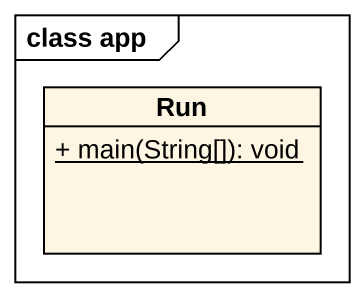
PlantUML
@startuml
mainframe class app
hide circle
hide empty members
skinparam classAttributeIconSize 0
class Run {
  {static} + main(String[]): void
}
@enduml
